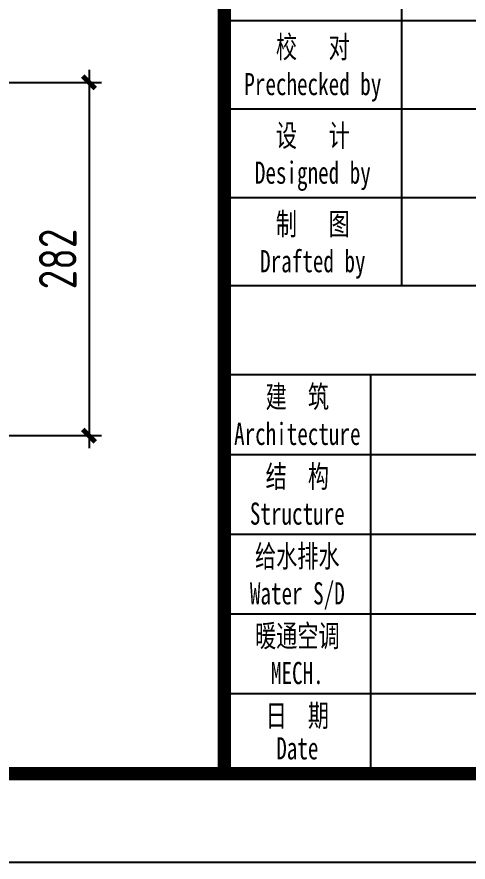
# Model space of a CAD drawing. Extents: x -89996 to 1006241, y -2176 to 440573.
# Drawn here: x 657782 to 664988, y -2176 to 11319 of the extents above; entities that cross this region are included whole.
import ezdxf
from ezdxf.enums import TextEntityAlignment as Align

# ---------------------------------------------------------------- set-up
doc = ezdxf.new("R2010")
doc.units = 0
doc.header["$LTSCALE"] = 1000
doc.header["$MEASUREMENT"] = 0
doc.layers.add('AXIS', color=3, linetype='Continuous')
doc.layers.add('PUB_TITLE', color=4, linetype='Continuous')
doc.styles.add('_gyy_title_ST', font='', dxfattribs={"width": 0.8})
doc.styles.add('TSSD_Dimension', font='Tssdeng.shx', dxfattribs={"width": 0.8, "bigfont": 'hztxt.shx'})
doc.styles.get('_gyy_title_ST').set_extended_font_data('SimSun')
doc.dimstyles.new('TSSD_20_200', dxfattribs={"dimtxt": 600, "dimasz": 200, "dimexe": 200, "dimexo": 500, "dimgap": 200, "dimtad": 1, "dimdec": 0, "dimlfac": 0.05, "dimzin": 0, "dimdsep": 46, "dimtxsty": 'TSSD_Dimension', "dimblk": 'ARCHTICK', "dimblk1": 'ARCHTICK', "dimblk2": 'ARCHTICK', "dimcen": 0, "dimdle": 200, "dimclrt": 7, "dimadec": 0, "dimazin": 0, "dimtfac": 1, "dimtdec": 0, "dimtix": 1, "dimtmove": 2, "dimatfit": 3, "dimfxl": 0, "dimtolj": 1, "dimtzin": 0, "dimarcsym": 0})

# ---------------------------------------------------------------- blocks, each defined once
blk = doc.blocks.new('_ArchTick')
at = {"color": 0, "linetype": 'ByBlock', "const_width": 0.4}
blk.add_lwpolyline([(-0.5, -0.5), (0.5, 0.5)], dxfattribs=at)
blk = doc.blocks.new('*D468')
at = {"layer": 'AXIS', "color": 0, "linetype": 'ByBlock', "lineweight": -2, "transparency": 16777216}
for p, q in [((658934, 10474), (658934, 4434)), ((656023, 10274), (659134, 10274)), ((656023, 4634), (659134, 4634))]:
    blk.add_line(p, q, dxfattribs=at)
at = {"layer": 'Defpoints', "color": 0, "linetype": 'ByBlock', "transparency": 16777216}
for p in [(655523, 10274), (655523, 4634), (658934, 4634)]:
    blk.add_point(p, dxfattribs=at)
at = {"layer": 'AXIS', "color": 0, "linetype": 'ByBlock', "lineweight": -2, "transparency": 16777216, "xscale": 200, "yscale": 200, "zscale": 200}
for p, rotation in [((658934, 10274), 90), ((658934, 4634), 270)]:
    blk.add_blockref('_ArchTick', p, dxfattribs=dict(at, rotation=rotation))
at = {"layer": 'AXIS', "color": 7, "linetype": 'ByBlock', "transparency": 16777216, "insert": (658434, 7454), "char_height": 600, "attachment_point": 5, "rotation": 90, "style": 'TSSD_Dimension'}
blk.add_mtext('\\A1;282', dxfattribs=at)
blk = doc.blocks.new('A$C767023C3')
at = {"layer": 'PUB_TITLE'}
for p, q in [((-3535.4, -31747.5), (-3535.4, -36697)), ((0, -34575.8), (-4949.5, -34575.8)), ((0, -35282.8), (-4949.5, -35282.8)), ((0, -35989.9), (-4949.5, -35989.9)), ((0, -37404), (-4949.5, -37404)), ((-3782.8, -37404), (-3782.8, -40585.9)), ((0, -38040.4), (-4949.5, -38040.4)), ((0, -38676.8), (-4949.5, -38676.8)), ((0, -39313.1), (-4949.5, -39313.1)), ((0, -39949.5), (-4949.5, -39949.5))]:
    blk.add_line(p, q, dxfattribs=at)
at = {"layer": 'PUB_TITLE', "const_width": 106.1}
blk.add_lwpolyline([(-4949.5, 0), (0, 0), (0, -40585.9), (-4949.5, -40585.9)], close=True, dxfattribs=at)
at = {"layer": 'PUB_TITLE'}
blk.add_lwpolyline([(-4949.5, -31747.5), (0, -31747.5), (0, -36690.9), (-4949.5, -36690.9)], close=True, dxfattribs=at)
blk.add_lwpolyline([(0, -31747.5), (0, -36690.9), (-4949.5, -36690.9)], dxfattribs=at)
at = {"layer": 'PUB_TITLE', "style": '_gyy_title_ST', "width": 0.7}
for s, height, p in [('校   对', 176.77, (-4242.4, -34872.7)), ('Prechecked by', 176.767, (-4242.4, -35169.7)), ('设   计', 176.77, (-4242.4, -35579.8)), ('Designed by', 176.767, (-4242.4, -35876.8)), ('制   图', 176.77, (-4242.4, -36286.9)), ('Drafted by', 176.77, (-4242.4, -36583.8)), ('建  筑', 176.77, (-4366.2, -37665.7)), ('Architecture', 176.767, (-4366.2, -37962.6)), ('结  构', 176.77, (-4366.2, -38302)), ('Structure', 176.77, (-4366.2, -38599)), ('给水排水', 176.77, (-4366.2, -38938.4)), ('Water S/D', 176.77, (-4366.2, -39235.4)), ('暖通空调', 176.77, (-4366.2, -39574.7)), ('MECH.', 176.77, (-4366.2, -39871.7)), ('日  期', 176.77, (-4366.2, -40211.1)), ('Date', 176.77, (-4366.2, -40472.7))]:
    blk.add_text(s, height=height, dxfattribs=at).set_placement(p, align=Align.CENTER)

msp = doc.modelspace()

# ---------------------------------------------------------------- linework, layer by layer
at = {"layer": 'PUB_TITLE'}
msp.add_lwpolyline([(553607.21, -2176.39), (672407.21, -2176.39), (672407.21, 81823.61), (553607.21, 81823.61)], close=True, dxfattribs=at)
at = {"layer": 'PUB_TITLE', "const_width": 212.12}
msp.add_lwpolyline([(557142.57, -762.25), (557142.57, 80409.47), (670993.07, 80409.47), (670993.07, -762.25)], close=True, dxfattribs=at)

# ---------------------------------------------------------------- block references
at = {"xscale": 2, "yscale": 2, "zscale": 2}
msp.add_blockref('A$C767023C3', (670993.07, 80409.47), dxfattribs=at)

# ---------------------------------------------------------------- dimensions: what is measured, and where the dimension line sits
at = {"layer": 'AXIS', "linetype": 'ByBlock'}
dim = msp.add_linear_dim(base=(658933.85, 4634.19), p1=(655523.44, 10274.41), p2=(655523.44, 4634.19), angle=90, dimstyle='TSSD_20_200', dxfattribs=at)
dim.commit()
dim.dimension.update_dxf_attribs({"geometry": '*D468', "text_midpoint": (658433.85, 7454.3)})

doc.saveas('drawing.dxf')
